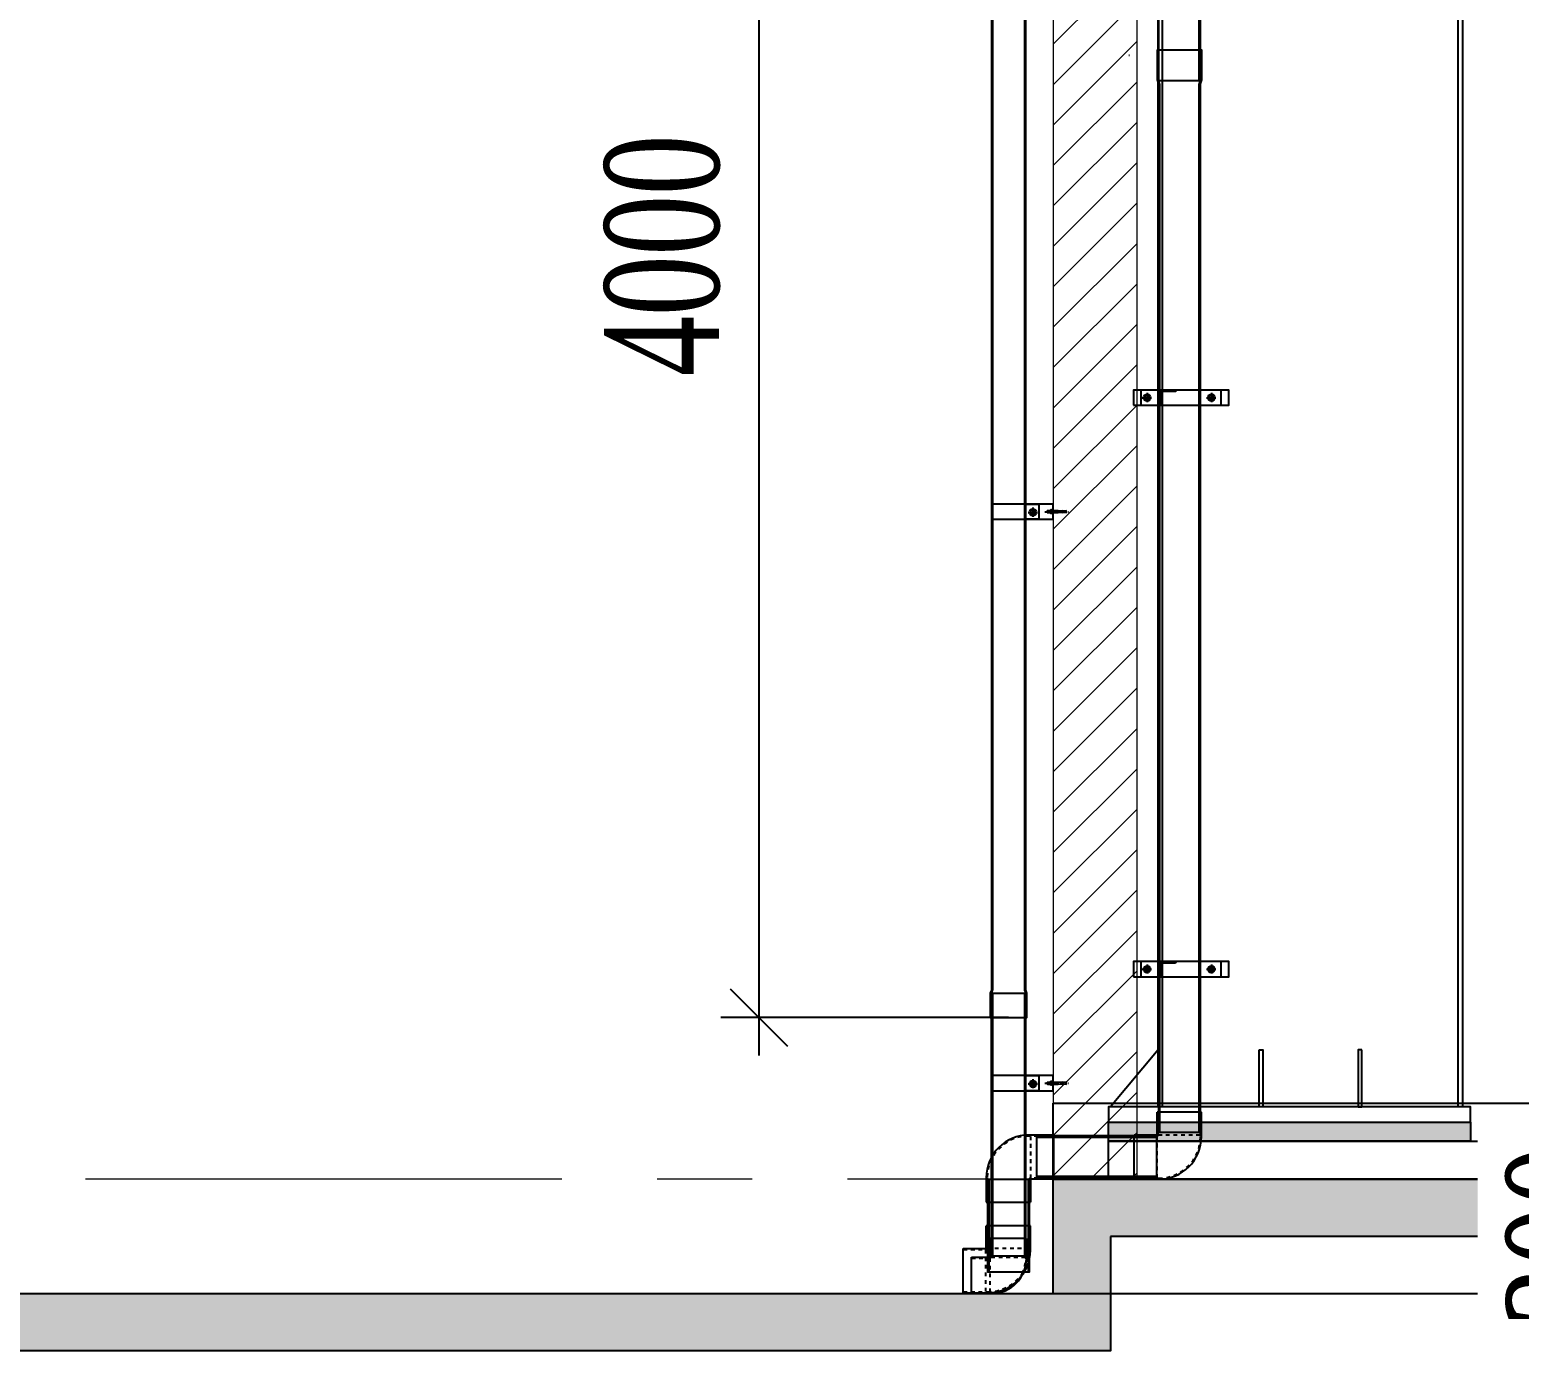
# Model space of a CAD drawing. Header units: inches. Extents: x 315041 to 662841, y -45540 to -35018.
# Drawn here: x 334499.07 to 334538.17, y -35955.14 to -35920.06 of the extents above; entities that cross this region are included whole.
import ezdxf

# ---------------------------------------------------------------- set-up
doc = ezdxf.new("R2010")
doc.units = ezdxf.units.IN
doc.header["$MEASUREMENT"] = 0
for name, pattern in [('CENTER', [2, 1.25, -0.25, 0.25, -0.25]), ('CENTER2', [28.575, 19.05, -3.175, 3.175, -3.175]), ('HIDDEN', [0.375, 0.25, -0.125])]:
    doc.linetypes.add(name, pattern=pattern)
for name, color, linetype in [('001-TRUC', 252, 'CENTER'), ('2', 2, 'Continuous'), ('7', 7, 'Continuous'), ('DIM', 8, 'Continuous'), ('DOWNPOUT', 52, 'Continuous'), ('ROOFING', 4, 'Continuous')]:
    doc.layers.add(name, color=color, linetype=linetype)
doc.layers.add('0_HATCH', color=252, linetype='Continuous', lineweight=9)
doc.styles.add('ST1', font='times.ttf', dxfattribs={"width": 0.7})
doc.dimstyles.new('100', dxfattribs={"dimtxt": 3, "dimasz": 1.5, "dimexe": 1, "dimexo": 0, "dimgap": 1, "dimtad": 1, "dimdec": 0, "dimlfac": 100, "dimzin": 0, "dimdsep": 46, "dimtxsty": 'ST1', "dimblk": 'OBLIQUE', "dimcen": 1, "dimdle": 1, "dimclrd": 8, "dimclre": 8, "dimclrt": 3, "dimadec": 0, "dimazin": 0, "dimtfac": 1, "dimtdec": 0, "dimtix": 1, "dimtmove": 1, "dimatfit": 3, "dimfxl": 0, "dimtfill": 1, "dimtolj": 1, "dimtzin": 0, "dimlwd": -1, "dimlwe": -1, "dimarcsym": 1})

# ---------------------------------------------------------------- blocks, each defined once
blk = doc.blocks.new('_Oblique')
at = {"color": 0, "linetype": 'ByBlock', "lineweight": -2}
blk.add_line((-0.5, -0.5), (0.5, 0.5), dxfattribs=at)
blk = doc.blocks.new('*D740')
at = {"color": 8, "linetype": 'Continuous', "transparency": 16777216}
for p, q in [((334541.875, -35950.232), (334541.875, -35948.732)), ((334525.939, -35950.232), (334542.875, -35950.232)), ((334541.875, -35950.232), (334541.875, -35953.232)), ((334525.939, -35953.232), (334542.875, -35953.232)), ((334541.875, -35953.232), (334541.875, -35954.732))]:
    blk.add_line(p, q, dxfattribs=at)
at = {"layer": 'Defpoints', "color": 0, "transparency": 16777216}
for p in [(334525.939, -35950.232), (334525.939, -35953.232), (334541.875, -35953.232)]:
    blk.add_point(p, dxfattribs=at)
at = {"color": 8, "transparency": 16777216, "xscale": 1.5, "yscale": 1.5, "zscale": 1.5}
for p, rotation in [((334541.875, -35950.232), 270), ((334541.875, -35953.232), 90)]:
    blk.add_blockref('_Oblique', p, dxfattribs=dict(at, rotation=rotation))
at = {"color": 3, "transparency": 16777216, "insert": (334539.349, -35951.732), "char_height": 3, "attachment_point": 5, "rotation": 90, "style": 'ST1', "bg_fill": 3, "box_fill_scale": 1.25, "bg_fill_color": 256, "bg_fill_true_color": 13158600, "bg_fill_transparency": 8898572}
blk.add_mtext('\\A1;300', dxfattribs=at)
blk = doc.blocks.new('D90-90')
at = {"layer": 'ROOFING', "color": 254}
for p, q in [((-296909.8, -76158.4), (-296964.3, -76158.4)), ((-296909.8, -76158.4), (-296909.8, -76256.9)), ((-297059.3, -76253.4), (-297059.3, -76307.9)), ((-296909.8, -76256.9), (-296960.8, -76256.9)), ((-296960.8, -76256.9), (-296960.8, -76307.9)), ((-297059.3, -76307.9), (-296960.8, -76307.9))]:
    blk.add_line(p, q, dxfattribs=at)
at = {"layer": 'ROOFING', "color": 254, "linetype": 'HIDDEN'}
for p, q in [((-296909.8, -76160.6), (-296964.3, -76160.6)), ((-296959.7, -76254.7), (-296959.7, -76160.6)), ((-297057.1, -76253.4), (-297057.1, -76307.9)), ((-296963, -76257.5), (-297057.1, -76257.5)), ((-296909.8, -76254.7), (-296963, -76254.7)), ((-296963, -76254.7), (-296963, -76307.9))]:
    blk.add_line(p, q, dxfattribs=at)
at = {"layer": 'ROOFING', "color": 254}
blk.add_arc((-296964.3, -76253.4), 95, 90, 180, dxfattribs=at)
at = {"layer": 'ROOFING', "color": 254, "linetype": 'HIDDEN'}
blk.add_arc((-296964.3, -76253.4), 92.8, 90, 180, dxfattribs=at)
blk = doc.blocks.new('ống xối 111')
h = blk.add_hatch()
h.set_pattern_fill('ANSI31', color=1, scale=0.15, style=0)
h.set_pattern_definition([(45, (315045.45221, -35754.688858), (-0.013258252147, 0.013258252147), [])])
edge = h.paths.add_edge_path()
edge.add_line((325475.469, -36924.83), (325475.069, -36924.83))
edge.add_line((325475.069, -36924.83), (325475.069, -36925.23))
edge.add_arc((325475.069, -36925.2), 0.03, 270, 360)
edge.add_line((325475.099, -36925.2), (325475.099, -36924.86))
edge.add_line((325475.099, -36924.86), (325475.439, -36924.86))
edge.add_arc((325475.439, -36924.83), 0.03, 270, 360)
h = blk.add_hatch()
h.set_pattern_fill('ANSI31', color=1, scale=0.15, style=0)
h.set_pattern_definition([(45, (315045.45221, -35769.688858), (-0.013258252147, 0.013258252147), [])])
edge = h.paths.add_edge_path()
edge.add_line((325475.469, -36939.83), (325475.069, -36939.83))
edge.add_line((325475.069, -36939.83), (325475.069, -36940.23))
edge.add_arc((325475.069, -36940.2), 0.03, 270, 360)
edge.add_line((325475.099, -36940.2), (325475.099, -36939.86))
edge.add_line((325475.099, -36939.86), (325475.439, -36939.86))
edge.add_arc((325475.439, -36939.83), 0.03, 270, 360)
at = {"color": 2}
for points in [[(325474.344, -36925.23), (325476.844, -36925.23), (325476.844, -36924.83), (325474.344, -36924.83)], [(325474.344, -36940.23), (325476.844, -36940.23), (325476.844, -36939.83), (325474.344, -36939.83)]]:
    blk.add_lwpolyline(points, close=True, dxfattribs=at)
at = {"color": 1}
for points in [[(325475.469, -36924.83), (325475.069, -36924.83), (325475.069, -36925.23), (325475.069, -36925.23, 0.414214), (325475.099, -36925.2), (325475.099, -36924.86), (325475.439, -36924.86, 0.414214), (325475.469, -36924.83)], [(325475.469, -36939.83), (325475.069, -36939.83), (325475.069, -36940.23), (325475.069, -36940.23, 0.414214), (325475.099, -36940.2), (325475.099, -36939.86), (325475.439, -36939.86, 0.414214), (325475.469, -36939.83)]]:
    blk.add_lwpolyline(points, format="xyb", close=True, dxfattribs=at)
at = {"layer": 'DOWNPOUT', "color": 1, "true_color": 0xfa051e}
for p, q in [((325474.699, -36924.904), (325474.699, -36925.144)), ((325476.388, -36924.904), (325476.388, -36925.144)), ((325474.571, -36925.03), (325474.819, -36925.03)), ((325476.26, -36925.03), (325476.507, -36925.03)), ((325474.571, -36940.03), (325474.819, -36940.03)), ((325474.699, -36939.904), (325474.699, -36940.144)), ((325476.26, -36940.03), (325476.507, -36940.03)), ((325476.388, -36939.904), (325476.388, -36940.144))]:
    blk.add_line(p, q, dxfattribs=at)
at = {"layer": 'DOWNPOUT', "color": 222}
for points in [[(325476.1, -36916.704), (325476.1, -36877.583), (325476.135, -36877.48), (325476.135, -36876.702), (325474.963, -36876.702), (325474.963, -36877.48), (325474.998, -36877.583), (325474.998, -36916.704)], [(325476.103, -36944.307), (325476.103, -36916.794), (325476.137, -36916.692), (325476.137, -36915.913), (325474.966, -36915.913), (325474.966, -36916.692), (325475, -36916.794), (325475, -36944.307)], [(325471.796, -36945.51), (325474.953, -36945.51), (325474.953, -36944.407), (325471.796, -36944.407)], [(325471.612, -36945.55), (325470.509, -36945.55), (325470.509, -36947.975), (325471.612, -36947.975)]]:
    blk.add_lwpolyline(points, close=True, dxfattribs=at)
for points in [[(325476.064, -36916.704), (325476.064, -36877.594), (325476.098, -36877.492), (325476.098, -36876.719)], [(325475.036, -36944.307), (325475.036, -36916.806), (325475.002, -36916.704), (325475.002, -36915.931)], [(325476.066, -36944.307), (325476.066, -36916.806), (325476.1, -36916.704), (325476.1, -36915.931)], [(325474.953, -36944.444), (325471.796, -36944.444)], [(325470.546, -36945.55), (325470.546, -36947.975)], [(325471.576, -36945.55), (325471.576, -36947.975)], [(325474.953, -36945.474), (325471.796, -36945.474)]]:
    blk.add_lwpolyline(points, dxfattribs=at)
at = {"layer": 'DOWNPOUT', "color": 1, "true_color": 0xfa051e}
for points in [[(325474.54, -36925.23), (325476.647, -36925.23), (325476.647, -36924.83), (325474.54, -36924.83)], [(325474.54, -36940.23), (325476.647, -36940.23), (325476.647, -36939.83), (325474.54, -36939.83)]]:
    blk.add_lwpolyline(points, close=True, dxfattribs=at)
for centre, radius in [((325474.699, -36925.03), 0.09), ((325476.388, -36925.03), 0.09), ((325474.699, -36925.03), 0.06), ((325476.388, -36925.03), 0.06), ((325474.699, -36940.03), 0.09), ((325474.699, -36940.03), 0.06), ((325476.388, -36940.03), 0.09), ((325476.388, -36940.03), 0.06)]:
    blk.add_circle(centre, radius, dxfattribs=at)
at = {"layer": 'DOWNPOUT', "color": 222, "xscale": 0.01178788050310686, "yscale": 0.01178788050310686, "zscale": 0.01178788050310686, "rotation": 180}
blk.add_blockref('D90-90', (321974.428, -37843.288), dxfattribs=at)
at = {"layer": 'DOWNPOUT', "color": 222, "xscale": 0.01178788050310686, "yscale": 0.01178788050310686, "zscale": 0.01178788050310686}
blk.add_blockref('D90-90', (328972.177, -36046.636), dxfattribs=at)
blk = doc.blocks.new('*D742')
at = {"color": 8, "linetype": 'Continuous', "transparency": 16777216}
for p, q in [((334518.21, -35904.987), (334518.21, -35946.986)), ((334524.765, -35905.987), (334517.21, -35905.987)), ((334524.765, -35945.986), (334517.21, -35945.986))]:
    blk.add_line(p, q, dxfattribs=at)
at = {"layer": 'Defpoints', "color": 0, "transparency": 16777216}
for p in [(334524.765, -35905.987), (334518.21, -35945.986), (334524.765, -35945.986)]:
    blk.add_point(p, dxfattribs=at)
at = {"color": 8, "transparency": 16777216, "xscale": 1.5, "yscale": 1.5, "zscale": 1.5}
for p, rotation in [((334518.21, -35905.987), 90), ((334518.21, -35945.986), 270)]:
    blk.add_blockref('_Oblique', p, dxfattribs=dict(at, rotation=rotation))
at = {"color": 3, "transparency": 16777216, "insert": (334515.684, -35925.987), "char_height": 3, "attachment_point": 5, "rotation": 90, "style": 'ST1', "bg_fill": 3, "box_fill_scale": 1.25, "bg_fill_color": 256, "bg_fill_true_color": 13158600, "bg_fill_transparency": 6520000}
blk.add_mtext('\\A1;4000', dxfattribs=at)
blk = doc.blocks.new('A$Cb70e0635')
at = {"layer": '7'}
h = blk.add_hatch(dxfattribs=at)
h.set_pattern_fill('ANSI31', color=252, scale=4.363636, angle=270, style=0)
h.set_pattern_definition([(315, (273844.77137, -332343.17117), (0.3856946079, 0.3856946079), [])])
h.paths.add_polyline_path([(20.7, 7.7), (20.7, 5.6), (31.4, 5.6), (31.4, 7.7)])
h.paths.add_polyline_path([(31.4, 3.6), (31.4, 5.6), (20.7, 5.6), (20.7, 3.6)])
h.paths.add_polyline_path([(7.5, 5.6), (7.5, 3.6), (16.5, 3.6), (16.5, 5.6)])
h.paths.add_polyline_path([(7.5, 7.7), (7.5, 5.6), (16.5, 5.6), (16.5, 7.7)])
for p, q in [((7.5, 8), (7.5, 3.2)), ((7.5, 7.7), (16.5, 7.7)), ((7.5, 3.6), (16.5, 3.6)), ((16.5, 2), (16.5, 9.3)), ((19.6, 10.6), (17.2, 10.6)), ((19.6, 7.9), (17.2, 7.9)), ((19.6, 3.4), (17.2, 3.4)), ((19.6, 0.6), (17.2, 0.6)), ((20.3, 2), (20.3, 9.3)), ((20.3, 2), (20.3, 9.3)), ((20.3, 2), (20.3, 9.3)), ((20.7, 7.7), (31.4, 7.7)), ((20.7, 3.6), (31.4, 3.6)), ((31.4, 8), (31.4, 3.2))]:
    blk.add_line(p, q, dxfattribs=at)
at = {"layer": '7', "color": 5}
blk.add_line((20.7, 5.6), (22.7, 5.6), dxfattribs=at)
at = {"layer": '7'}
for points in [[(16.5, 8), (7.5, 8), (7.1, 7.7), (7.1, 3.6), (7.5, 3.2), (16.5, 3.2)], [(20.3, 3.2), (38.7, 3.2), (38.7, 8), (20.7, 8)], [(38.7, 4), (50.5, 2.8), (50.5, 8.4), (38.7, 7.2)], [(50.5, 4), (62.2, 2.8), (62.2, 8.4), (50.5, 7.2)]]:
    blk.add_lwpolyline(points, dxfattribs=at)
blk.add_lwpolyline([(20.3, 11.3), (20.7, 11.3), (20.7, 0), (20.3, 0)], close=True, dxfattribs=at)
for centre, radius, start, end in [((18.2, 9.3), 1.7, 126.383, 233.617), ((20.5, 5.6), 4.03, 145.9279, 214.0721), ((18.2, 2), 1.7, 126.383, 233.617), ((18.6, 9.3), 1.7, 306.383, 53.617), ((16.3, 5.6), 4.03, 325.9279, 34.0721), ((18.6, 2), 1.7, 306.383, 53.617)]:
    blk.add_arc(centre, radius, start, end, dxfattribs=at)
at = {"layer": 'DIM', "color": 1, "linetype": 'CENTER2', "ltscale": 0.08}
blk.add_line((0, 5.6), (69.2, 5.6), dxfattribs=at)

msp = doc.modelspace()

# ---------------------------------------------------------------- hatches: boundary and pattern name
h = msp.add_hatch()
h.set_pattern_fill('AR-CONC', color=8, scale=0.25, style=0)
h.set_pattern_definition([(50, (11099.5962, 2775.74), (1.7931504565, -0.1568803375), [0.1875, -2.0625]), (355, (11099.5962, 2775.74), (-0.346878334, 1.880480334), [0.15, -1.65]), (100.4514, (11099.7456, 2775.727), (1.446273454, 1.723598855), [0.159350475, -1.75285528]), (46.1842, (11099.5962, 2776.24), (2.668102622, -0.413797536), [0.28125, -3.09375]), (96.6356, (11099.8186, 2776.2055), (2.336656764, 2.435294677), [0.23902572, -2.6292825]), (351.1842, (11099.5962, 2776.24), (2.336654863, 2.435296502), [0.225, -2.475]), (21, (11099.8462, 2776.115), (1.49226763, -1.0065472267), [0.1875, -2.0625]), (326, (11099.8462, 2776.115), (0.60828833, 1.812875113), [0.15, -1.65]), (71.4514, (11099.9706, 2776.0311), (2.100556571, 0.806326242), [0.159350475, -1.75285528]), (37.5, (11099.5962, 2775.74), (0.0303996383, 0.8322346346), [0, -1.63, 0, -1.675, 0, -1.65625]), (7.5, (11099.5962, 2775.74), (0.6576738436, 0.9860292797), [0, -0.955, 0, -1.5925, 0, -0.63125]), (327.5, (11099.0387, 2775.74), (1.3345560904, -0.0563871793), [0, -0.625, 0, -1.95, 0, -2.5875]), (317.5, (11098.7887, 2775.74), (1.4579654234, 0.250262456), [0, -0.8125, 0, -1.295, 0, -1.8375])])
h.paths.add_polyline_path([(334527.4394, -35951.7317), (334527.4394, -35954.7317), (334525.9394, -35954.7317), (334373.7734, -35954.7317), (334373.7734, -35953.2317), (334525.9394, -35953.2317), (334525.9394, -35950.2317), (334527.4394, -35950.2317), (334658.4399, -35950.2317), (334658.4399, -35951.7317)])
at = {"layer": '0_HATCH'}
h = msp.add_hatch(dxfattribs=at)
h.set_pattern_fill('ANSI31', color=256, scale=6)
h.set_pattern_definition([(45, (328194.6922, -28690.0911), (-0.530330086, 0.530330086), [])])
h.paths.add_polyline_path([(334528.1394, -35916.2317), (334525.9394, -35916.2317), (334525.9394, -35950.2317), (334528.1394, -35950.2317)])
at = {"layer": '2'}
h = msp.add_hatch(dxfattribs=at)
h.set_pattern_fill('AR-CONC', color=9, scale=0.05)
h.set_pattern_definition([(50, (334065.34705, -35360.93985), (0.35863009, -0.03137607), [0.0375, -0.4125]), (355, (334065.34705, -35360.93985), (-0.06937567, 0.37609607), [0.03, -0.33]), (100.451444, (334065.37693, -35360.94247), (0.28925442, 0.34472), [0.0318701, -0.35057106]), (46.1842, (334065.34705, -35360.83985), (0.53362067, -0.08275964), [0.05625, -0.61875]), (96.635635, (334065.3915, -35360.84675), (0.46733097, 0.4870593), [0.04780517, -0.52585688]), (351.18416, (334065.34705, -35360.83985), (0.46733097, 0.4870593), [0.045, -0.495]), (21, (334065.39705, -35360.86485), (0.29845353, -0.20130945), [0.0375, -0.4125]), (326, (334065.39705, -35360.86485), (0.12165767, 0.36257502), [0.03, -0.33]), (71.451445, (334065.42192, -35360.88163), (0.42011119, 0.16126558), [0.0318701, -0.35057106]), (37.5, (334065.34705, -35360.93985), (0.006079928, 0.166446927), [0, -0.326, 0, -0.335, 0, -0.33125]), (7.5, (334065.34705, -35360.93985), (0.13153477, 0.197205856), [0, -0.191, 0, -0.3185, 0, -0.12625]), (327.5, (334065.23555, -35360.93985), (0.266911218, -0.011277436), [0, -0.125, 0, -0.39, 0, -0.5175]), (317.5, (334065.18555, -35360.93985), (0.291593085, 0.05005249), [0, -0.1625, 0, -0.259, 0, -0.3675])])
h.paths.add_polyline_path([(334527.3894, -35948.7317), (334536.8894, -35948.7317), (334536.8894, -35949.2317), (334527.3894, -35949.2317)])

# ---------------------------------------------------------------- linework, layer by layer
at = {"color": 1, "true_color": 0xfa051e}
for p, q in [((334525.2761, -35932.7287), (334525.5233, -35932.7287)), ((334525.4041, -35932.6029), (334525.4041, -35932.8432)), ((334525.4041, -35947.6029), (334525.4041, -35947.8432)), ((334525.2761, -35947.7287), (334525.5233, -35947.7287))]:
    msp.add_line(p, q, dxfattribs=at)
at = {"color": 2}
msp.add_line((334524.3023, -35952.2408), (334525.2757, -35952.2408), dxfattribs=at)
at = {"color": 1, "true_color": 0xfa051e}
for points in [[(334525.216, -35932.5104), (334525.563, -35932.5104), (334525.563, -35932.9104), (334525.216, -35932.9104)], [(334524.3138, -35947.9104), (334525.9394, -35947.9104), (334525.9394, -35947.5104), (334524.3138, -35947.5104)], [(334525.216, -35947.5104), (334525.563, -35947.5104), (334525.563, -35947.9104), (334525.216, -35947.9104)]]:
    msp.add_lwpolyline(points, close=True, dxfattribs=at)
at = {"color": 8}
msp.add_lwpolyline([(334527.4394, -35951.7317), (334527.4394, -35954.7317), (334525.9394, -35954.7317), (334373.7734, -35954.7317), (334373.7734, -35953.2317), (334525.9394, -35953.2317), (334525.9394, -35950.2317), (334527.4394, -35950.2317), (334658.4399, -35950.2317), (334658.4399, -35951.7317)], close=True, dxfattribs=at)
at = {"color": 1, "true_color": 0xfa051e}
for centre, radius in [((334525.4041, -35932.7287), 0.09), ((334525.4041, -35932.7287), 0.06), ((334525.4041, -35947.7287), 0.09), ((334525.4041, -35947.7287), 0.06)]:
    msp.add_circle(centre, radius, dxfattribs=at)
at = {"layer": '001-TRUC', "lineweight": 0, "ltscale": 10}
msp.add_line((334813.0381, -35950.2317), (334473.4595, -35950.2317), dxfattribs=at)
msp.add_line((334813.0381, -35950.2317), (334473.4595, -35950.2317), dxfattribs=at)
at = {"layer": '0_HATCH'}
msp.add_lwpolyline([(334525.9394, -35950.2317), (334528.1394, -35950.2317), (334528.1394, -35916.2317), (334525.9394, -35916.2317)], close=True, dxfattribs=at)
at = {"layer": '2', "color": 9}
for p, q in [((334528.6894, -35948.3317), (334528.6894, -35858.3317)), ((334528.8094, -35948.3317), (334528.8094, -35858.3317)), ((334536.5694, -35948.3317), (334536.5694, -35858.3317)), ((334536.6894, -35948.3317), (334536.6894, -35858.3317))]:
    msp.add_line(p, q, dxfattribs=at)
at = {"layer": '2', "color": 128, "ltscale": 0.015}
msp.add_line((334527.9234, -35920.7317), (334527.9394, -35920.7317), dxfattribs=at)
at = {"layer": '2'}
for p, q in [((334528.6894, -35946.8317), (334527.4394, -35948.3317)), ((334528.6894, -35948.3317), (334528.6894, -35947.0817)), ((334528.6894, -35948.3317), (334527.4394, -35948.3317))]:
    msp.add_line(p, q, dxfattribs=at)
at = {"layer": '2', "color": 9}
for points in [[(334531.3394, -35946.8317), (334531.4394, -35946.8317), (334531.4394, -35948.3317), (334531.3394, -35948.3317)], [(334534.0394, -35946.8317), (334533.9394, -35946.8317), (334533.9394, -35948.3317), (334534.0394, -35948.3317)], [(334525.9394, -35948.2317), (334658.4399, -35948.2317), (334658.4399, -35950.2317), (334525.9394, -35950.2317)], [(334527.3894, -35948.7317), (334536.8894, -35948.7317), (334536.8894, -35948.3317), (334527.3894, -35948.3317)], [(334527.3894, -35948.7317), (334536.8894, -35948.7317), (334536.8894, -35949.2317), (334527.3894, -35949.2317)], [(334527.3894, -35949.2317), (334537.1233, -35949.2317), (334537.1233, -35950.2317), (334527.3894, -35950.2317)]]:
    msp.add_lwpolyline(points, close=True, dxfattribs=at)
at = {"layer": 'DOWNPOUT'}
msp.add_lwpolyline([(334524.3138, -35905.9874), (334524.3138, -35945.2654), (334524.2857, -35945.3489), (334524.2857, -35945.9861), (334525.2441, -35945.9861), (334525.2441, -35945.3489), (334525.216, -35945.2654), (334525.216, -35905.9874)], close=True, dxfattribs=at)
for points in [[(334524.3437, -35905.9874), (334524.3437, -35945.2559), (334524.3156, -35945.3394), (334524.3156, -35945.9716)], [(334525.186, -35905.9874), (334525.186, -35945.2703), (334525.2141, -35945.3538), (334525.2141, -35945.9861)], [(334525.2141, -35952.2408), (334525.2141, -35945.3538), (334524.3119, -35945.3538), (334524.3119, -35952.2408)], [(334524.3419, -35945.3538), (334524.3419, -35952.2408)], [(334525.1842, -35945.3538), (334525.1842, -35952.2408)]]:
    msp.add_lwpolyline(points, dxfattribs=at)

# ---------------------------------------------------------------- block references
at = {"color": 9, "xscale": 0.009000000020023435, "yscale": 0.008999999990919605, "zscale": 0.008999999994412065}
for p in [(334525.7166, -35932.7611), (334525.7166, -35947.7611)]:
    msp.add_blockref('A$Cb70e0635', p, dxfattribs=at)
at = {"layer": 'DOWNPOUT', "color": 222, "rotation": 180}
for p, xscale, yscale, zscale in [((331023.6382, -36850.9594), 0.01178788056131452, 0.01178788050310686, 0.01178788050310686), ((331660.208, -36687.7509), 0.009644629550166428, 0.009644629502872704, 0.009644629502541979)]:
    msp.add_blockref('D90-90', p, dxfattribs=dict(at, xscale=xscale, yscale=yscale, zscale=zscale))

# ---------------------------------------------------------------- next in the draw order: dimensions: what is measured, and where the dimension line sits
at = {"color": 8}
dim = msp.add_linear_dim(base=(334541.8746, -35953.2317), p1=(334525.9394, -35950.2317), p2=(334525.9394, -35953.2317), angle=90, dimstyle='100', dxfattribs=at)
dim.commit()
dim.dimension.update_dxf_attribs({"geometry": '*D740', "text_midpoint": (334539.3486, -35951.7317)})

# ---------------------------------------------------------------- next in the draw order: block references
at = {"color": 2}
msp.add_blockref('ống xối 111', (9053.7001, 995.3109), dxfattribs=at)

# ---------------------------------------------------------------- next in the draw order: dimensions: what is measured, and where the dimension line sits
dim = msp.add_linear_dim(base=(334518.2099, -35945.9861), p1=(334524.7649, -35905.9874), p2=(334524.7649, -35945.9861), angle=90, dimstyle='100', dxfattribs=at)
dim.commit()
dim.dimension.update_dxf_attribs({"geometry": '*D742', "text_midpoint": (334515.684, -35925.9867)})

# ---------------------------------------------------------------- next in the draw order: linework, layer by layer
at = {"color": 1, "true_color": 0xfa051e}
msp.add_lwpolyline([(334524.3138, -35932.9104), (334525.9394, -35932.9104), (334525.9394, -35932.5104), (334524.3138, -35932.5104)], close=True, dxfattribs=at)

doc.saveas('drawing.dxf')
